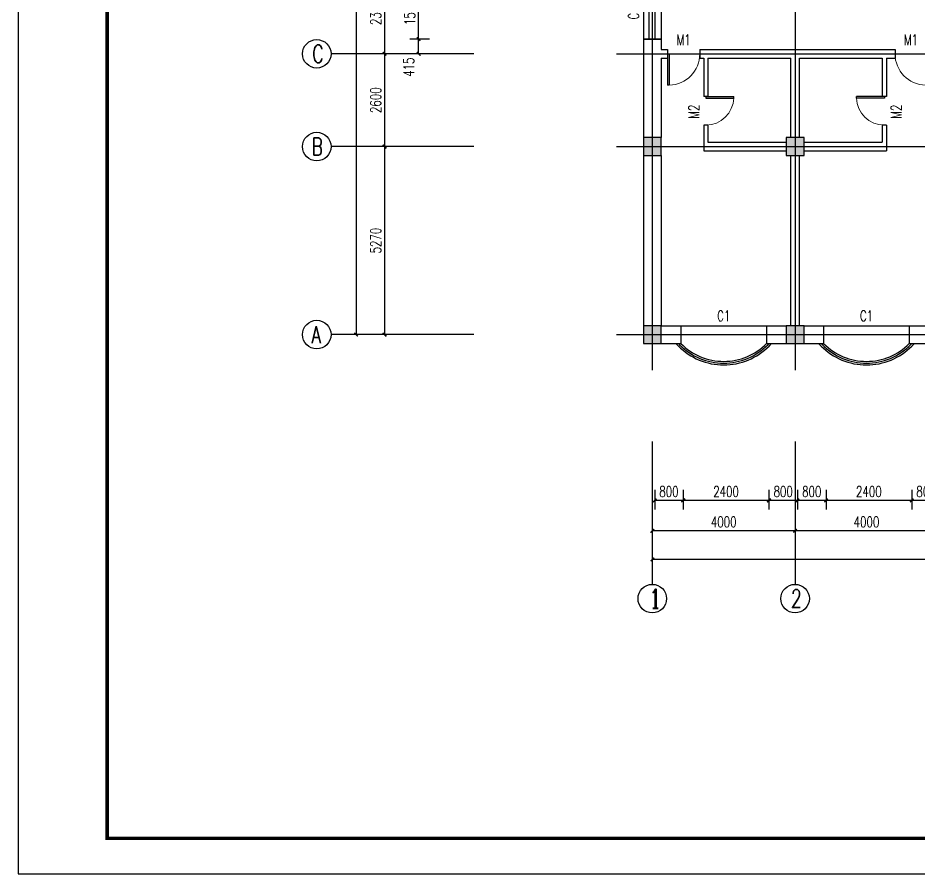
# Model space of a CAD drawing. Extents: x 11228 to 95328, y 8540 to 67940.
# Drawn here: x 11228 to 36467, y 8540 to 32533 of the extents above; entities that cross this region are included whole.
import ezdxf
from ezdxf.enums import TextEntityAlignment as Align

# ---------------------------------------------------------------- set-up
doc = ezdxf.new("R2010")
doc.units = 0
doc.header["$LTSCALE"] = 1000
for name, color, linetype in [('AXIS_TEXT', 7, 'Continuous'), ('建-图框', 4, 'Continuous'), ('建-墙-砖', 9, 'Continuous'), ('建-尺寸', 3, 'Continuous'), ('建-柱', 9, 'Continuous'), ('建-窗', 4, 'Continuous'), ('建-轴', 1, 'Continuous'), ('建-轴-标注', 3, 'Continuous')]:
    doc.layers.add(name, color=color, linetype=linetype)
doc.styles.add('A-AXIS-LABEL', font='COMPLEX', dxfattribs={"bigfont": 'GBCBIG'})
doc.styles.add('A-DIM_T3', font='SIMPLEX', dxfattribs={"width": 0.705882, "bigfont": 'GBCBIG'})
doc.styles.add('A-WIN-LABEL', font='SIMPLEX', dxfattribs={"bigfont": 'GBCBIG'})
doc.styles.add('COMPLEX', font='COMPLEX')
doc.dimstyles.new('A-DIM-100', dxfattribs={"dimscale": 100, "dimtxt": 2.975, "dimasz": 1, "dimexe": 2.5, "dimexo": 3, "dimgap": 1, "dimtad": 1, "dimdec": 0, "dimzin": 0, "dimdsep": 46, "dimtxsty": 'A-DIM_T3', "dimblk": 'ARCHTICK', "dimcen": 0.09, "dimclrt": 7, "dimazin": 2, "dimtfac": 1, "dimtdec": 0, "dimtix": 1, "dimtmove": 2, "dimatfit": 3, "dimfxl": 0, "dimtolj": 1, "dimtzin": 0, "dimarcsym": 0})

# ---------------------------------------------------------------- blocks, each defined once
blk = doc.blocks.new('_ArchTick')
at = {"color": 0, "linetype": 'ByBlock', "const_width": 0.4}
blk.add_lwpolyline([(-0.5, -0.5), (0.5, 0.5)], dxfattribs=at)
blk = doc.blocks.new('*D229')
at = {"layer": 'Defpoints', "color": 0}
for p in [(32997, 20659), (36997, 20659), (32997, 18159)]:
    blk.add_point(p, dxfattribs=at)
at = {"layer": '建-轴-标注', "color": 0, "lineweight": -2}
for p, q in [((32997, 20359), (32997, 17909)), ((36997, 20359), (36997, 17909)), ((36997, 18159), (32997, 18159))]:
    blk.add_line(p, q, dxfattribs=at)
at = {"layer": '建-轴-标注', "color": 0, "linetype": 'ByBlock', "lineweight": -2, "xscale": 100, "yscale": 100, "zscale": 100, "rotation": 180}
blk.add_blockref('_ArchTick', (32997, 18159), dxfattribs=at)
at = {"layer": '建-轴-标注', "color": 0, "linetype": 'ByBlock', "lineweight": -2, "xscale": 100, "yscale": 100, "zscale": 100}
blk.add_blockref('_ArchTick', (36997, 18159), dxfattribs=at)
at = {"layer": '建-轴-标注', "color": 7, "insert": (34997, 18408), "char_height": 297.5, "attachment_point": 5, "style": 'A-DIM_T3'}
blk.add_mtext('\\A1;4000', dxfattribs=at)
blk = doc.blocks.new('*D230')
at = {"layer": 'Defpoints', "color": 0}
for p in [(28997, 20659), (32997, 20659), (28997, 18159)]:
    blk.add_point(p, dxfattribs=at)
at = {"layer": '建-轴-标注', "color": 0, "lineweight": -2}
for p, q in [((28997, 20359), (28997, 17909)), ((32997, 20359), (32997, 17909)), ((32997, 18159), (28997, 18159))]:
    blk.add_line(p, q, dxfattribs=at)
at = {"layer": '建-轴-标注', "color": 0, "linetype": 'ByBlock', "lineweight": -2, "xscale": 100, "yscale": 100, "zscale": 100, "rotation": 180}
blk.add_blockref('_ArchTick', (28997, 18159), dxfattribs=at)
at = {"layer": '建-轴-标注', "color": 0, "linetype": 'ByBlock', "lineweight": -2, "xscale": 100, "yscale": 100, "zscale": 100}
blk.add_blockref('_ArchTick', (32997, 18159), dxfattribs=at)
at = {"layer": '建-轴-标注', "color": 7, "insert": (30997, 18408), "char_height": 297.5, "attachment_point": 5, "style": 'A-DIM_T3'}
blk.add_mtext('\\A1;4000', dxfattribs=at)
blk = doc.blocks.new('*D231')
at = {"layer": 'Defpoints', "color": 0}
for p in [(28997, 20659), (60997, 20659), (28997, 17359)]:
    blk.add_point(p, dxfattribs=at)
at = {"layer": '建-轴-标注', "color": 0, "lineweight": -2}
for p, q in [((28997, 20359), (28997, 17109)), ((60997, 20359), (60997, 17109)), ((60997, 17359), (28997, 17359))]:
    blk.add_line(p, q, dxfattribs=at)
at = {"layer": '建-轴-标注', "color": 0, "linetype": 'ByBlock', "lineweight": -2, "xscale": 100, "yscale": 100, "zscale": 100}
for p, rotation in [((28997, 17359), 180), ((60997, 17359), 360)]:
    blk.add_blockref('_ArchTick', p, dxfattribs=dict(at, rotation=rotation))
at = {"layer": '建-轴-标注', "color": 7, "insert": (44997, 17608), "char_height": 297.5, "attachment_point": 5, "style": 'A-DIM_T3'}
blk.add_mtext('\\A1;32000', dxfattribs=at)
blk = doc.blocks.new('_AXISO')
blk.add_circle((0, 0), 0.5)
at = {"layer": 'AXIS_TEXT', "style": 'COMPLEX'}
blk.add_attdef('A', text='', height=0.56, dxfattribs=at).set_placement((-0.25, -0.28), (0.25, -0.28), align=Align.FIT)
blk = doc.blocks.new('*D256')
at = {"layer": 'Defpoints', "color": 0}
for p in [(23997, 33859), (21497, 31529), (23997, 31529)]:
    blk.add_point(p, dxfattribs=at)
at = {"layer": '建-轴-标注', "color": 0, "lineweight": -2}
for p, q in [((23697, 33859), (21247, 33859)), ((21497, 33859), (21497, 31529)), ((23697, 31529), (21247, 31529))]:
    blk.add_line(p, q, dxfattribs=at)
at = {"layer": '建-轴-标注', "color": 0, "linetype": 'ByBlock', "lineweight": -2, "xscale": 100, "yscale": 100, "zscale": 100}
for p, rotation in [((21497, 33859), 90), ((21497, 31529), 270)]:
    blk.add_blockref('_ArchTick', p, dxfattribs=dict(at, rotation=rotation))
at = {"layer": '建-轴-标注', "color": 7, "insert": (21248, 32694), "char_height": 297.5, "attachment_point": 5, "rotation": 90, "style": 'A-DIM_T3'}
blk.add_mtext('\\A1;2330', dxfattribs=at)
blk = doc.blocks.new('*D257')
at = {"layer": 'Defpoints', "color": 0}
for p in [(23997, 31529), (21497, 28929), (23997, 28929)]:
    blk.add_point(p, dxfattribs=at)
at = {"layer": '建-轴-标注', "color": 0, "lineweight": -2}
for p, q in [((23697, 31529), (21247, 31529)), ((21497, 31529), (21497, 28929)), ((23697, 28929), (21247, 28929))]:
    blk.add_line(p, q, dxfattribs=at)
at = {"layer": '建-轴-标注', "color": 0, "linetype": 'ByBlock', "lineweight": -2, "xscale": 100, "yscale": 100, "zscale": 100}
for p, rotation in [((21497, 31529), 90), ((21497, 28929), 270)]:
    blk.add_blockref('_ArchTick', p, dxfattribs=dict(at, rotation=rotation))
at = {"layer": '建-轴-标注', "color": 7, "insert": (21248, 30229), "char_height": 297.5, "attachment_point": 5, "rotation": 90, "style": 'A-DIM_T3'}
blk.add_mtext('\\A1;2600', dxfattribs=at)
blk = doc.blocks.new('*D258')
at = {"layer": 'Defpoints', "color": 0}
for p in [(23997, 28929), (21497, 23659), (23997, 23659)]:
    blk.add_point(p, dxfattribs=at)
at = {"layer": '建-轴-标注', "color": 0, "lineweight": -2}
for p, q in [((23697, 28929), (21247, 28929)), ((21497, 28929), (21497, 23659)), ((23697, 23659), (21247, 23659))]:
    blk.add_line(p, q, dxfattribs=at)
at = {"layer": '建-轴-标注', "color": 0, "linetype": 'ByBlock', "lineweight": -2, "xscale": 100, "yscale": 100, "zscale": 100}
for p, rotation in [((21497, 28929), 90), ((21497, 23659), 270)]:
    blk.add_blockref('_ArchTick', p, dxfattribs=dict(at, rotation=rotation))
at = {"layer": '建-轴-标注', "color": 7, "insert": (21248, 26294), "char_height": 297.5, "attachment_point": 5, "rotation": 90, "style": 'A-DIM_T3'}
blk.add_mtext('\\A1;5270', dxfattribs=at)
blk = doc.blocks.new('*D259')
at = {"layer": 'Defpoints', "color": 0}
for p in [(23997, 57589), (20697, 23659), (23997, 23659)]:
    blk.add_point(p, dxfattribs=at)
at = {"layer": '建-轴-标注', "color": 0, "lineweight": -2}
for p, q in [((23697, 57589), (20447, 57589)), ((20697, 57589), (20697, 23659)), ((23697, 23659), (20447, 23659))]:
    blk.add_line(p, q, dxfattribs=at)
at = {"layer": '建-轴-标注', "color": 0, "linetype": 'ByBlock', "lineweight": -2, "xscale": 100, "yscale": 100, "zscale": 100}
for p, rotation in [((20697, 57589), 89.99999999999999), ((20697, 23659), 270)]:
    blk.add_blockref('_ArchTick', p, dxfattribs=dict(at, rotation=rotation))
at = {"layer": '建-轴-标注', "color": 7, "insert": (20448, 40624), "char_height": 297.5, "attachment_point": 5, "rotation": 90, "style": 'A-DIM_T3'}
blk.add_mtext('\\A1;33930', dxfattribs=at)
blk = doc.blocks.new('二维门库$系统图库$00000001')
at = {"color": 0}
for p, q in [((0.45, 0.975), (0.5, 0.975)), ((0.45, 0), (0.45, 0.975)), ((0.5, 0), (0.5, 0.975)), ((0.5, 0), (0.45, 0))]:
    blk.add_line(p, q, dxfattribs=at)
at = {"color": 0, "lineweight": 13}
blk.add_arc((0.475, 0), 0.975, 91.4693, 180, dxfattribs=at)
blk = doc.blocks.new('二维窗库$系统图库$00000001')
at = {"color": 0}
for points in [[(-0.5, 0.5), (-0.5, -0.5)], [(-0.5, 0.5), (0.5, 0.5)], [(0.5, -0.5), (0.5, 0.5)], [(0.5, 0.167), (-0.5, 0.167)], [(0.5, -0.167), (-0.5, -0.167)], [(-0.5, -0.5), (0.5, -0.5)]]:
    blk.add_lwpolyline(points, dxfattribs=at)
blk = doc.blocks.new('*D278')
at = {"layer": 'Defpoints', "color": 0}
for p in [(36263, 19611), (37063, 19611), (36263, 19011)]:
    blk.add_point(p, dxfattribs=at)
at = {"layer": '建-尺寸', "color": 0, "lineweight": -2}
for p, q in [((36263, 19311), (36263, 18761)), ((37063, 19311), (37063, 18761)), ((37063, 19011), (36263, 19011))]:
    blk.add_line(p, q, dxfattribs=at)
at = {"layer": '建-尺寸', "color": 0, "linetype": 'ByBlock', "lineweight": -2, "xscale": 100, "yscale": 100, "zscale": 100, "rotation": 180}
blk.add_blockref('_ArchTick', (36263, 19011), dxfattribs=at)
at = {"layer": '建-尺寸', "color": 0, "linetype": 'ByBlock', "lineweight": -2, "xscale": 100, "yscale": 100, "zscale": 100}
blk.add_blockref('_ArchTick', (37063, 19011), dxfattribs=at)
at = {"layer": '建-尺寸', "color": 7, "insert": (36663, 19260), "char_height": 297.5, "attachment_point": 5, "style": 'A-DIM_T3'}
blk.add_mtext('\\A1;800', dxfattribs=at)
blk = doc.blocks.new('*D279')
at = {"layer": 'Defpoints', "color": 0}
for p in [(33863, 19611), (36263, 19611), (33863, 19011)]:
    blk.add_point(p, dxfattribs=at)
at = {"layer": '建-尺寸', "color": 0, "lineweight": -2}
for p, q in [((33863, 19311), (33863, 18761)), ((36263, 19311), (36263, 18761)), ((36263, 19011), (33863, 19011))]:
    blk.add_line(p, q, dxfattribs=at)
at = {"layer": '建-尺寸', "color": 0, "linetype": 'ByBlock', "lineweight": -2, "xscale": 100, "yscale": 100, "zscale": 100, "rotation": 180}
blk.add_blockref('_ArchTick', (33863, 19011), dxfattribs=at)
at = {"layer": '建-尺寸', "color": 0, "linetype": 'ByBlock', "lineweight": -2, "xscale": 100, "yscale": 100, "zscale": 100}
blk.add_blockref('_ArchTick', (36263, 19011), dxfattribs=at)
at = {"layer": '建-尺寸', "color": 7, "insert": (35063, 19260), "char_height": 297.5, "attachment_point": 5, "style": 'A-DIM_T3'}
blk.add_mtext('\\A1;2400', dxfattribs=at)
blk = doc.blocks.new('*D280')
at = {"layer": 'Defpoints', "color": 0}
for p in [(33063, 19611), (33863, 19611), (33063, 19011)]:
    blk.add_point(p, dxfattribs=at)
at = {"layer": '建-尺寸', "color": 0, "lineweight": -2}
for p, q in [((33063, 19311), (33063, 18761)), ((33863, 19311), (33863, 18761)), ((33863, 19011), (33063, 19011))]:
    blk.add_line(p, q, dxfattribs=at)
at = {"layer": '建-尺寸', "color": 0, "linetype": 'ByBlock', "lineweight": -2, "xscale": 100, "yscale": 100, "zscale": 100, "rotation": 180}
blk.add_blockref('_ArchTick', (33063, 19011), dxfattribs=at)
at = {"layer": '建-尺寸', "color": 0, "linetype": 'ByBlock', "lineweight": -2, "xscale": 100, "yscale": 100, "zscale": 100}
blk.add_blockref('_ArchTick', (33863, 19011), dxfattribs=at)
at = {"layer": '建-尺寸', "color": 7, "insert": (33463, 19260), "char_height": 297.5, "attachment_point": 5, "style": 'A-DIM_T3'}
blk.add_mtext('\\A1;800', dxfattribs=at)
blk = doc.blocks.new('*D281')
at = {"layer": 'Defpoints', "color": 0}
for p in [(32263, 19611), (33063, 19611), (32263, 19011)]:
    blk.add_point(p, dxfattribs=at)
at = {"layer": '建-尺寸', "color": 0, "lineweight": -2}
for p, q in [((32263, 19311), (32263, 18761)), ((33063, 19311), (33063, 18761)), ((33063, 19011), (32263, 19011))]:
    blk.add_line(p, q, dxfattribs=at)
at = {"layer": '建-尺寸', "color": 0, "linetype": 'ByBlock', "lineweight": -2, "xscale": 100, "yscale": 100, "zscale": 100, "rotation": 180}
blk.add_blockref('_ArchTick', (32263, 19011), dxfattribs=at)
at = {"layer": '建-尺寸', "color": 0, "linetype": 'ByBlock', "lineweight": -2, "xscale": 100, "yscale": 100, "zscale": 100}
blk.add_blockref('_ArchTick', (33063, 19011), dxfattribs=at)
at = {"layer": '建-尺寸', "color": 7, "insert": (32663, 19260), "char_height": 297.5, "attachment_point": 5, "style": 'A-DIM_T3'}
blk.add_mtext('\\A1;800', dxfattribs=at)
blk = doc.blocks.new('*D282')
at = {"layer": 'Defpoints', "color": 0}
for p in [(29863, 19611), (32263, 19611), (29863, 19011)]:
    blk.add_point(p, dxfattribs=at)
at = {"layer": '建-尺寸', "color": 0, "lineweight": -2}
for p, q in [((29863, 19311), (29863, 18761)), ((32263, 19311), (32263, 18761)), ((32263, 19011), (29863, 19011))]:
    blk.add_line(p, q, dxfattribs=at)
at = {"layer": '建-尺寸', "color": 0, "linetype": 'ByBlock', "lineweight": -2, "xscale": 100, "yscale": 100, "zscale": 100, "rotation": 180}
blk.add_blockref('_ArchTick', (29863, 19011), dxfattribs=at)
at = {"layer": '建-尺寸', "color": 0, "linetype": 'ByBlock', "lineweight": -2, "xscale": 100, "yscale": 100, "zscale": 100}
blk.add_blockref('_ArchTick', (32263, 19011), dxfattribs=at)
at = {"layer": '建-尺寸', "color": 7, "insert": (31063, 19260), "char_height": 297.5, "attachment_point": 5, "style": 'A-DIM_T3'}
blk.add_mtext('\\A1;2400', dxfattribs=at)
blk = doc.blocks.new('*D283')
at = {"layer": 'Defpoints', "color": 0}
for p in [(29063, 19611), (29863, 19611), (29063, 19011)]:
    blk.add_point(p, dxfattribs=at)
at = {"layer": '建-尺寸', "color": 0, "lineweight": -2}
for p, q in [((29063, 19311), (29063, 18761)), ((29863, 19311), (29863, 18761)), ((29863, 19011), (29063, 19011))]:
    blk.add_line(p, q, dxfattribs=at)
at = {"layer": '建-尺寸', "color": 0, "linetype": 'ByBlock', "lineweight": -2, "xscale": 100, "yscale": 100, "zscale": 100, "rotation": 180}
blk.add_blockref('_ArchTick', (29063, 19011), dxfattribs=at)
at = {"layer": '建-尺寸', "color": 0, "linetype": 'ByBlock', "lineweight": -2, "xscale": 100, "yscale": 100, "zscale": 100}
blk.add_blockref('_ArchTick', (29863, 19011), dxfattribs=at)
at = {"layer": '建-尺寸', "color": 7, "insert": (29463, 19260), "char_height": 297.5, "attachment_point": 5, "style": 'A-DIM_T3'}
blk.add_mtext('\\A1;800', dxfattribs=at)
blk = doc.blocks.new('*D301')
at = {"layer": 'Defpoints', "color": 0}
for p in [(22451, 31944), (23051, 31944), (23051, 31529)]:
    blk.add_point(p, dxfattribs=at)
at = {"layer": '建-尺寸', "color": 0, "lineweight": -2}
for p, q in [((22751, 31944), (22201, 31944)), ((22451, 31529), (22451, 31944)), ((22751, 31529), (22201, 31529))]:
    blk.add_line(p, q, dxfattribs=at)
at = {"layer": '建-尺寸', "color": 0, "linetype": 'ByBlock', "lineweight": -2, "xscale": 100, "yscale": 100, "zscale": 100}
for p, rotation in [((22451, 31944), 90), ((22451, 31529), 270)]:
    blk.add_blockref('_ArchTick', p, dxfattribs=dict(at, rotation=rotation))
at = {"layer": '建-尺寸', "color": 7, "insert": (22176, 31154), "char_height": 297.5, "attachment_point": 5, "rotation": 90, "style": 'A-DIM_T3'}
blk.add_mtext('\\A1;415', dxfattribs=at)
blk = doc.blocks.new('*D302')
at = {"layer": 'Defpoints', "color": 0}
for p in [(22451, 33444), (23051, 33444), (23051, 31944)]:
    blk.add_point(p, dxfattribs=at)
at = {"layer": '建-尺寸', "color": 0, "lineweight": -2}
for p, q in [((22751, 33444), (22201, 33444)), ((22451, 31944), (22451, 33444)), ((22751, 31944), (22201, 31944))]:
    blk.add_line(p, q, dxfattribs=at)
at = {"layer": '建-尺寸', "color": 0, "linetype": 'ByBlock', "lineweight": -2, "xscale": 100, "yscale": 100, "zscale": 100}
for p, rotation in [((22451, 33444), 90), ((22451, 31944), 270)]:
    blk.add_blockref('_ArchTick', p, dxfattribs=dict(at, rotation=rotation))
at = {"layer": '建-尺寸', "color": 7, "insert": (22202, 32694), "char_height": 297.5, "attachment_point": 5, "rotation": 90, "style": 'A-DIM_T3'}
blk.add_mtext('\\A1;1500', dxfattribs=at)

msp = doc.modelspace()

# ---------------------------------------------------------------- hatches: boundary and pattern name
at = {"layer": '建-柱'}
for points in [[(29246.9, 29179), (28746.9, 29179), (28746.9, 28679), (29246.9, 28679)], [(33246.9, 29179), (32746.9, 29179), (32746.9, 28679), (33246.9, 28679)], [(29246.9, 23909), (28746.9, 23909), (28746.9, 23409), (29246.9, 23409)], [(33246.9, 23909), (32746.9, 23909), (32746.9, 23409), (33246.9, 23409)]]:
    msp.add_hatch(color=8, dxfattribs=at).paths.add_polyline_path(points, flags=17)

# ---------------------------------------------------------------- linework, layer by layer
at = {"layer": '建-图框'}
msp.add_lwpolyline([(11227.8, 8540.2), (95327.8, 8540.2), (95327.8, 67940.2), (11227.8, 67940.2)], close=True, dxfattribs=at)
at = {"layer": '建-图框', "const_width": 100}
msp.add_lwpolyline([(13727.8, 9540.2), (94327.8, 9540.2), (94327.8, 66940.2), (13727.8, 66940.2)], close=True, dxfattribs=at)
at = {"layer": '建-墙-砖'}
for p, q in [((28746.9, 31944), (28746.9, 31529)), ((29246.9, 31944), (29246.9, 31649)), ((29246.9, 31649), (29426.9, 31649)), ((30326.9, 31649), (32996.9, 31649)), ((32996.9, 31649), (35796.9, 31649)), ((28746.9, 31529), (28746.9, 29179)), ((29246.9, 31409), (29426.9, 31409)), ((29246.9, 31409), (29246.9, 29179)), ((30326.9, 31409), (30436.9, 31409)), ((30436.9, 31409), (30436.9, 30329)), ((30556.9, 31409), (32876.9, 31409)), ((30556.9, 31409), (30556.9, 30329)), ((32876.9, 29179), (32876.9, 31409)), ((33116.9, 29179), (33116.9, 31409)), ((33116.9, 31409), (35436.9, 31409)), ((35436.9, 31409), (35436.9, 30329)), ((35556.9, 31409), (35796.9, 31409)), ((35556.9, 31409), (35556.9, 30329)), ((30436.9, 29529), (30436.9, 28809)), ((30556.9, 29529), (30556.9, 29049)), ((35436.9, 29529), (35436.9, 29049)), ((35556.9, 29529), (35556.9, 28809)), ((30556.9, 29049), (32746.9, 29049)), ((33246.9, 29049), (35436.9, 29049)), ((30436.9, 28809), (32746.9, 28809)), ((33246.9, 28809), (35556.9, 28809)), ((28746.9, 28679), (28746.9, 23909)), ((29246.9, 28679), (29246.9, 23909)), ((32876.9, 23909), (32876.9, 28679)), ((33116.9, 23909), (33116.9, 28679)), ((29246.9, 23909), (29796.9, 23909)), ((32196.9, 23909), (32746.9, 23909)), ((33246.9, 23909), (33796.9, 23909)), ((36196.9, 23909), (36746.9, 23909)), ((29246.9, 23409), (29796.9, 23409)), ((32196.9, 23409), (32746.9, 23409)), ((33246.9, 23409), (33796.9, 23409)), ((36196.9, 23409), (36746.9, 23409))]:
    msp.add_line(p, q, dxfattribs=at)
for points in [[(29246.9, 31944), (28746.9, 31944)], [(29426.9, 31649), (29426.9, 31409)], [(30326.9, 31649), (30326.9, 31409)], [(35796.9, 31649), (35796.9, 31409)], [(30556.9, 30329), (30436.9, 30329)], [(35556.9, 30329), (35436.9, 30329)], [(30556.9, 29529), (30436.9, 29529)], [(35556.9, 29529), (35436.9, 29529)], [(29796.9, 23909), (29796.9, 23409)], [(32196.9, 23909), (32196.9, 23409)], [(33796.9, 23909), (33796.9, 23409)], [(36196.9, 23909), (36196.9, 23409)]]:
    msp.add_lwpolyline(points, dxfattribs=at)
at = {"layer": '建-柱'}
for points in [[(28746.9, 29179), (28746.9, 28679), (29246.9, 28679), (29246.9, 29179)], [(32746.9, 29179), (32746.9, 28679), (33246.9, 28679), (33246.9, 29179)], [(28746.9, 23909), (28746.9, 23409), (29246.9, 23409), (29246.9, 23909)], [(32746.9, 23909), (32746.9, 23409), (33246.9, 23409), (33246.9, 23909)]]:
    msp.add_lwpolyline(points, close=True, dxfattribs=at)
at = {"layer": '建-窗'}
for p, q in [((29796.9, 23909), (32196.9, 23909)), ((33796.9, 23909), (36196.9, 23909))]:
    msp.add_line(p, q, dxfattribs=at)
for points in [[(29656.1, 23409), (29725.9, 23338.6, 0.4166667), (32267.9, 23338.6), (32337.7, 23409)], [(29726.5, 23409), (29761.4, 23373.8, 0.4166667), (32232.4, 23373.8), (32267.3, 23409)], [(29796.9, 23409, 0.4166667), (32196.9, 23409)], [(33656.1, 23409), (33725.9, 23338.6, 0.4166667), (36267.9, 23338.6), (36337.7, 23409)], [(33726.5, 23409), (33761.4, 23373.8, 0.4166667), (36232.4, 23373.8), (36267.3, 23409)], [(33796.9, 23409, 0.4166667), (36196.9, 23409)]]:
    msp.add_lwpolyline(points, format="xyb", dxfattribs=at)
at = {"layer": '建-轴'}
for p, q in [((28996.9, 58589), (28996.9, 22659)), ((32996.9, 58589), (32996.9, 22659)), ((27996.9, 31529), (61996.9, 31529)), ((27996.9, 28929), (61996.9, 28929)), ((27996.9, 23659), (61996.9, 23659))]:
    msp.add_line(p, q, dxfattribs=at)
at = {"layer": '建-轴-标注'}
for p, q in [((23996.9, 31529), (19996.9, 31529)), ((23996.9, 28929), (19996.9, 28929)), ((23996.9, 23659), (19996.9, 23659)), ((28996.9, 20659), (28996.9, 16659)), ((32996.9, 20659), (32996.9, 16659))]:
    msp.add_line(p, q, dxfattribs=at)

# ---------------------------------------------------------------- block references
at = {"layer": '建-窗'}
ref = msp.add_blockref('二维窗库$系统图库$00000001', (28996.9, 32694), dxfattribs=dict(at, xscale=1500, yscale=500, rotation=270.0000000000008))
ref.add_attrib('A0', 'C6', (28620.7, 32489), dxfattribs={"layer": '0', "height": 297.5, "rotation": 90, "style": 'A-WIN-LABEL', "width": 0.705882})
ref = msp.add_blockref('二维门库$系统图库$00000001', (29876.9, 31529), dxfattribs=dict(at, xscale=-900, yscale=-900))
ref.add_attrib('A0', 'M1', (29676.9, 31775.2), dxfattribs={"layer": '0', "height": 297.5, "style": 'A-WIN-LABEL', "width": 0.705882})
ref = msp.add_blockref('二维门库$系统图库$00000001', (36246.9, 31529), dxfattribs=dict(at, xscale=900, yscale=-900))
ref.add_attrib('A0', 'M1', (36046.9, 31775.2), dxfattribs={"layer": '0', "height": 297.5, "style": 'A-WIN-LABEL', "width": 0.705882})
ref = msp.add_blockref('二维门库$系统图库$00000001', (30496.9, 29929), dxfattribs=dict(at, xscale=-800, yscale=800, rotation=270.0000000000008))
ref.add_attrib('A0', 'M2', (30310.7, 29709), dxfattribs={"layer": '0', "height": 297.5, "rotation": 90, "style": 'A-WIN-LABEL', "width": 0.705882})
ref = msp.add_blockref('二维门库$系统图库$00000001', (35496.9, 29929), dxfattribs=dict(at, xscale=-800, yscale=-800, rotation=270.0000000000008))
ref.add_attrib('A0', 'M2', (35980.7, 29709), dxfattribs={"layer": '0', "height": 297.5, "rotation": 90, "style": 'A-WIN-LABEL', "width": 0.705882})
at = {"layer": '建-轴-标注'}
ref = msp.add_blockref('_AXISO', (19596.9, 31529), dxfattribs=dict(at, xscale=800, yscale=800))
ref.add_attrib('A', 'C', (19470.9, 31279), dxfattribs={"color": 7, "height": 500, "style": 'A-AXIS-LABEL', "width": 0.705882})
ref = msp.add_blockref('_AXISO', (19596.9, 28929), dxfattribs=dict(at, xscale=800, yscale=800))
ref.add_attrib('A', 'B', (19458, 28685.9), dxfattribs={"color": 7, "height": 486.2, "style": 'A-AXIS-LABEL', "width": 0.705882})
ref = msp.add_blockref('_AXISO', (19596.9, 23659), dxfattribs=dict(at, xscale=800, yscale=800))
ref.add_attrib('A', 'A', (19452, 23419.4), dxfattribs={"color": 7, "height": 479.1, "style": 'A-AXIS-LABEL', "width": 0.705882})
ref = msp.add_blockref('_AXISO', (28996.9, 16259), dxfattribs=dict(at, xscale=800, yscale=800))
ref.add_attrib('A', '1', (28915.8, 15991), dxfattribs={"color": 7, "height": 536, "style": 'A-AXIS-LABEL', "width": 0.705882})
ref = msp.add_blockref('_AXISO', (32996.9, 16259), dxfattribs=dict(at, xscale=800, yscale=800))
ref.add_attrib('A', '2', (32877.7, 16005.6), dxfattribs={"color": 7, "height": 506.7, "style": 'A-AXIS-LABEL', "width": 0.705882})

# ---------------------------------------------------------------- texts
at = {"layer": '建-窗', "color": 7, "style": 'A-WIN-LABEL', "width": 0.705882}
for p in [(30811.9, 24035.2), (34811.9, 24037.1)]:
    msp.add_text('C1', height=297.5, dxfattribs=at).set_placement(p)

# ---------------------------------------------------------------- dimensions: what is measured, and where the dimension line sits
at = {"layer": '建-尺寸', "color": 3}
for p1, p2, picture, middle in [((23051.1, 31944), (23051.1, 33444), '*D302', (22202.4, 32694)), ((29862.9, 19611.3), (29062.9, 19611.3), '*D283', (29462.9, 19260.1)), ((32262.9, 19611.3), (29862.9, 19611.3), '*D282', (31062.9, 19260.1)), ((33062.9, 19611.3), (32262.9, 19611.3), '*D281', (32662.9, 19260.1)), ((33862.9, 19611.3), (33062.9, 19611.3), '*D280', (33462.9, 19260.1)), ((36262.9, 19611.3), (33862.9, 19611.3), '*D279', (35062.9, 19260.1)), ((37062.9, 19611.3), (36262.9, 19611.3), '*D278', (36662.9, 19260.1))]:
    dim = msp.add_aligned_dim(p1=p1, p2=p2, distance=600, dimstyle='A-DIM-100', dxfattribs=at)
    dim.commit()
    dim.dimension.update_dxf_attribs({"geometry": picture, "text_midpoint": middle})
dim = msp.add_linear_dim(base=(22451.1, 31944), p1=(23051.1, 31529), p2=(23051.1, 31944), angle=90, dimstyle='A-DIM-100', dxfattribs=at)
dim.commit()
dim.dimension.update_dxf_attribs({"geometry": '*D301', "text_midpoint": (22176.1, 31154), "dimtype": 161})
at = {"layer": '建-轴-标注', "color": 3}
for p1, p2, distance, picture, middle in [((23996.9, 57589), (23996.9, 23659), -3300, '*D259', (20448.2, 40624)), ((23996.9, 33859), (23996.9, 31529), -2500, '*D256', (21248.2, 32694)), ((23996.9, 31529), (23996.9, 28929), -2500, '*D257', (21248.2, 30229)), ((23996.9, 28929), (23996.9, 23659), -2500, '*D258', (21248.2, 26294)), ((32996.9, 20659), (28996.9, 20659), 2500, '*D230', (30996.9, 18407.7)), ((60996.9, 20659), (28996.9, 20659), 3300, '*D231', (44996.9, 17607.7)), ((36996.9, 20659), (32996.9, 20659), 2500, '*D229', (34996.9, 18407.7))]:
    dim = msp.add_aligned_dim(p1=p1, p2=p2, distance=distance, dimstyle='A-DIM-100', dxfattribs=at)
    dim.commit()
    dim.dimension.update_dxf_attribs({"geometry": picture, "text_midpoint": middle})

doc.saveas('drawing.dxf')
